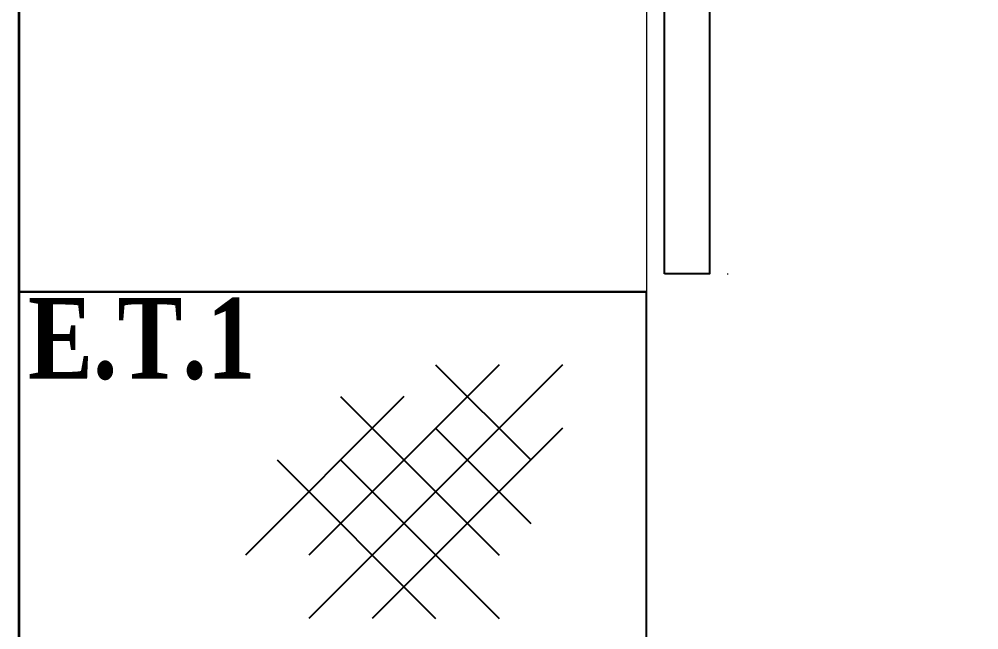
# Model space of a CAD drawing. Header units: millimetres. Extents: x 33350 to 35310, y -217097 to -211540.
# Drawn here: x 33653.5 to 33760.6, y -214376.8 to -214308.7 of the extents above; entities that cross this region are included whole.
import ezdxf
from ezdxf.enums import TextEntityAlignment as Align

# ---------------------------------------------------------------- set-up
doc = ezdxf.new("R2010")
doc.units = ezdxf.units.MM
doc.header["$LTSCALE"] = 60
doc.header["$MEASUREMENT"] = 0
doc.linetypes.add('DOT', pattern=[6.35, 0, -6.35])
for name, color, linetype, lineweight in [('-DWG_ANA', 7, 'Continuous', 0), ('-DWG_DETAY1', 7, 'Continuous', 25), ('-DWG_DETAY4', 7, 'DOT', 18), ('M-DU-01', 134, 'Continuous', 35), ('NO', 7, 'Continuous', 0)]:
    doc.layers.add(name, color=color, linetype=linetype, lineweight=lineweight)
doc.layers.add('BL-E', color=32, linetype='Continuous')
doc.layers.add('TEFRIŞ', color=223, linetype='Continuous')
doc.styles.add('ROMANS', font='ROMANSTW.SHX', dxfattribs={"width": 0.8})
doc.styles.add('TROMANS', font='ROMANSTW.SHX', dxfattribs={"width": 0.8})

# ---------------------------------------------------------------- blocks, each defined once
blk = doc.blocks.new('1fr-vn7r')
at = {"layer": '-DWG_ANA', "color": 0}
blk.add_lwpolyline([(0, 0), (0, -70), (70, -70), (70, 0)], close=True, dxfattribs=at)
at = {"layer": '-DWG_DETAY1', "color": 0}
blk.add_lwpolyline([(68, -72), (9, -72), (9, -77), (68, -77)], close=True, dxfattribs=at)
at = {"layer": '-DWG_DETAY4', "color": 0}
blk.add_lwpolyline([(68, -79), (68, -143, -0.405364), (2.03, -79, -0.414214)], format="xyb", dxfattribs=at)
at = {"layer": 'NO', "linetype": 'Continuous', "style": 'ROMANS', "width": 0.8}
blk.add_attdef('NO', text='', height=10, dxfattribs=at).set_placement((48, -90), align=Align.MIDDLE)
blk = doc.blocks.new('180x70x85')
at = {"layer": 'BL-E', "linetype": 'Continuous'}
for p, q in [((33383.25, -214319.09), (33383.25, -214514.09)), ((33453.25, -214319.09), (33383.25, -214319.09)), ((33383.25, -214474.09), (33383.25, -214319.09)), ((33383.25, -214319.09), (33453.25, -214319.09)), ((33453.25, -214514.09), (33453.25, -214319.09))]:
    blk.add_line(p, q, dxfattribs=at)
for points in [[(33443.86, -214327.25), (33415.57, -214355.53)], [(33436.79, -214327.25), (33415.57, -214348.46)], [(33429.72, -214327.25), (33440.32, -214337.85)], [(33426.18, -214330.78), (33408.5, -214348.46)], [(33419.11, -214330.78), (33436.79, -214348.46)], [(33443.86, -214334.32), (33422.64, -214355.53)], [(33429.72, -214334.32), (33440.32, -214344.93)], [(33412.04, -214337.85), (33429.72, -214355.53)], [(33419.11, -214337.85), (33436.79, -214355.53)]]:
    blk.add_lwpolyline(points, dxfattribs=at)
at = {"layer": 'BL-E', "linetype": 'Continuous', "style": 'ROMANS', "width": 0.8}
blk.add_attdef('NO', text='', height=10, rotation=90, dxfattribs=at).set_placement((33438.25, -214492.09), align=Align.MIDDLE)

msp = doc.modelspace()

# ---------------------------------------------------------------- linework, layer by layer
at = {"layer": 'M-DU-01'}
msp.add_lwpolyline([(33653.51, -214764.09), (33653.51, -213924.09)], dxfattribs=at)

# ---------------------------------------------------------------- block references
at = {"layer": 'BL-E', "linetype": 'Continuous', "xscale": -1, "rotation": 90}
msp.add_blockref('1fr-vn7r', (33653.51, -214269.09), dxfattribs=at)
at = {"layer": 'TEFRIŞ'}
msp.add_blockref('180x70x85', (270.25, -20), dxfattribs=at)

# ---------------------------------------------------------------- texts
at = {"layer": 'TEFRIŞ', "insert": (33654.49, -214339.78), "char_height": 9, "attachment_point": 1, "style": 'TROMANS'}
msp.add_mtext_dynamic_manual_height_columns('{\\fCentury|b1|i0|c162|p18;\\C7;E.T.1}', width=46.9037, gutter_width=1103.38, heights=[0], dxfattribs=at)

doc.saveas('drawing.dxf')
